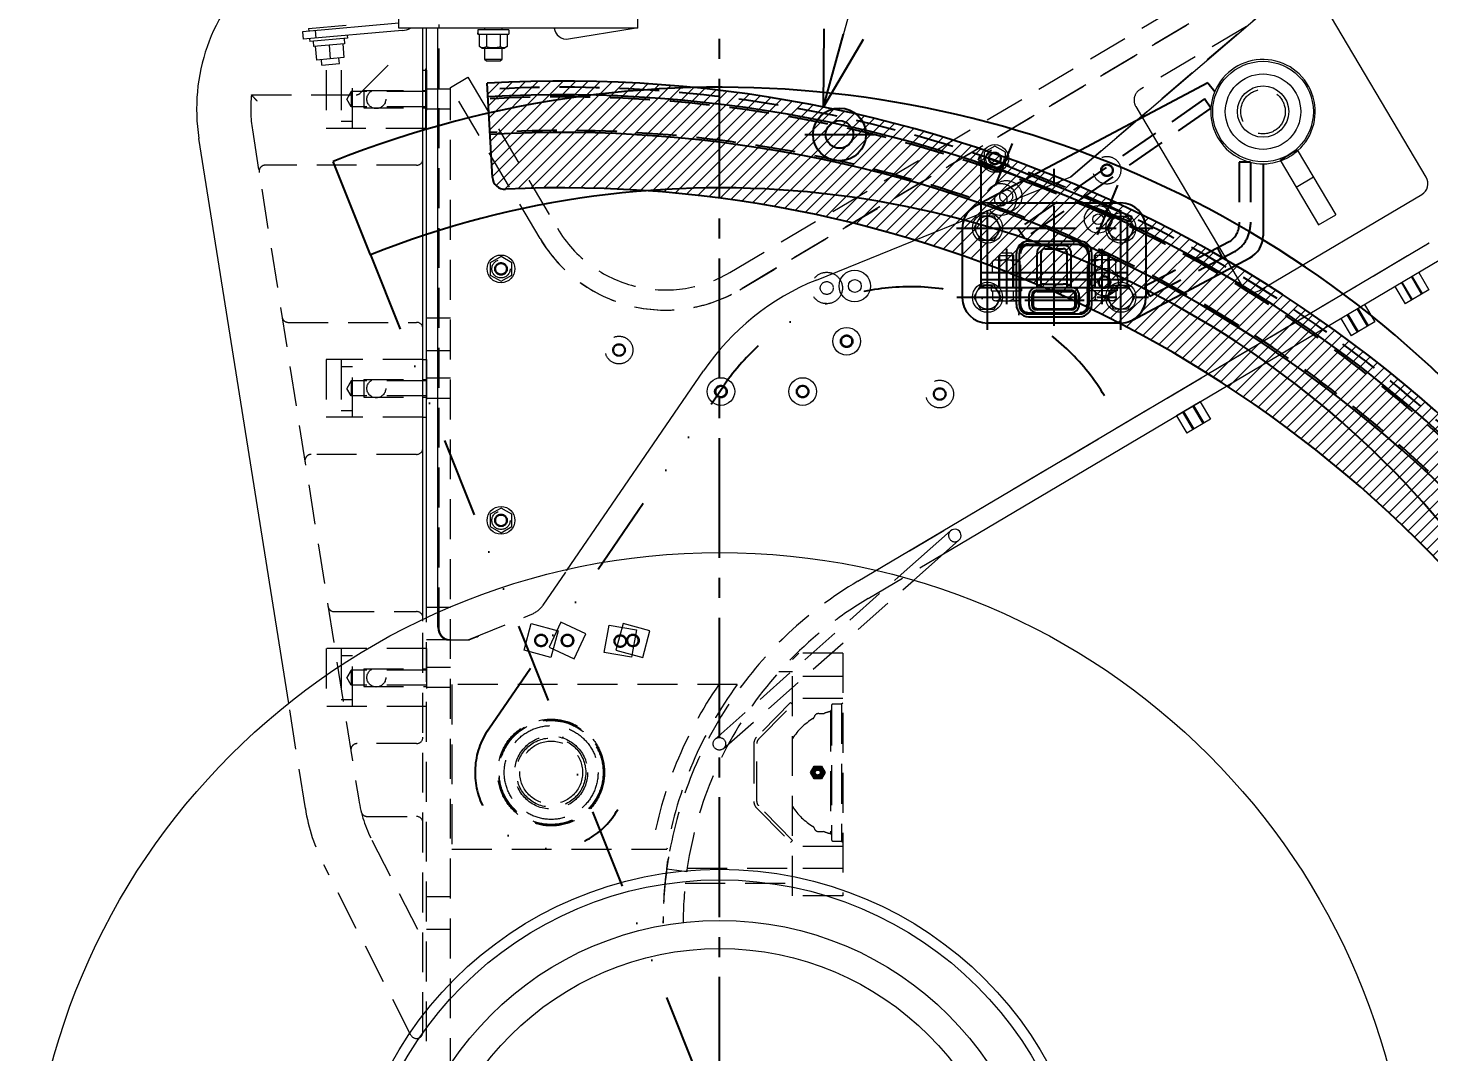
# Model space of a CAD drawing. Header units: millimetres. Extents: x -7970 to 6845, y -11075 to 1978.
# Drawn here: x -492 to 623, y -10200 to -9386 of the extents above; entities that cross this region are included whole.
import ezdxf
from ezdxf.enums import TextEntityAlignment as Align

# ---------------------------------------------------------------- set-up
doc = ezdxf.new("R2010")
doc.units = ezdxf.units.MM
doc.header["$LTSCALE"] = 5
for name, pattern in [('CENTER2', [28.575, 19.05, -3.175, 3.175, -3.175]), ('DASHED2', [9.525, 6.35, -3.175]), ('DIVIDE', [31.75, 12.7, -6.35, 0, -6.35, 0, -6.35])]:
    doc.linetypes.add(name, pattern=pattern)
doc.layers.add('Layer0016', color=7, linetype='Continuous')
doc.layers.add('Layer0022', color=7, linetype='Continuous')
doc.styles.add('dcStyle0', font='txt.shx', dxfattribs={"bigfont": 'bigfont'})

# ---------------------------------------------------------------- blocks, each defined once
blk = doc.blocks.new('DC_GROUP_ＤＸＦ２５_48')
at = {"layer": 'Layer0016', "color": 3, "linetype": 'Continuous', "lineweight": 13}
for p, q in [((275.5, -9580.3), (275.5, -9571.4)), ((275.5, -9580.3), (297.4, -9580.3)), ((278.2, -9570.3), (294.7, -9570.3)), ((281, -9571.4), (281, -9580.3)), ((291.9, -9580.3), (291.9, -9571.4)), ((297.4, -9580.3), (297.4, -9571.4))]:
    blk.add_line(p, q, dxfattribs=at)
for centre, radius, start, end in [((278.2, -9574.2), 3.88, 44.9559, 135.0441), ((286.5, -9584.1), 13.8, 66.5734, 113.4266), ((294.7, -9574.2), 3.88, 44.9559, 135.0441)]:
    blk.add_arc(centre, radius, start, end, dxfattribs=at)
blk = doc.blocks.new('DC_GROUP_ＤＸＦ２５_49')
at = {"layer": 'Layer0016', "color": 3, "linetype": 'Continuous', "lineweight": 13}
for p, q in [((280.5, -9566.8), (282.5, -9564.8)), ((280.5, -9592.3), (280.5, -9566.8)), ((280.5, -9566.8), (292.5, -9566.8)), ((281.4, -9592.3), (281.4, -9565.8)), ((282.5, -9564.8), (290.5, -9564.8)), ((292.5, -9566.8), (290.5, -9564.8)), ((291.5, -9592.3), (291.5, -9565.8)), ((292.5, -9592.3), (292.5, -9566.8)), ((274.5, -9592.3), (298.5, -9592.3)), ((274.5, -9592.3), (274.5, -9594.8)), ((274.5, -9594.8), (298.5, -9594.8)), ((275.5, -9594.8), (275.5, -9601.7)), ((278.2, -9602.8), (294.7, -9602.8)), ((281, -9594.8), (281, -9601.7)), ((291.9, -9594.8), (291.9, -9601.7)), ((297.4, -9594.8), (297.4, -9601.7)), ((298.5, -9592.3), (298.5, -9594.8))]:
    blk.add_line(p, q, dxfattribs=at)
for centre, radius, start, end in [((278.2, -9598.9), 3.88, 224.9559, 315.0441), ((286.5, -9589), 13.8, 246.5734, 293.4266), ((294.7, -9598.9), 3.88, 224.9559, 315.0441)]:
    blk.add_arc(centre, radius, start, end, dxfattribs=at)
blk = doc.blocks.new('DC_GROUP_ＤＸＦ２５_50')
at = {"layer": 'Layer0016', "color": 3, "linetype": 'Continuous', "lineweight": 13}
for p, q in [((266, -9590.5), (260.5, -9600)), ((276.9, -9590.5), (266, -9590.5)), ((282.4, -9600), (276.9, -9590.5)), ((260.5, -9600), (266, -9609.5)), ((276.9, -9609.5), (282.4, -9600)), ((266, -9609.5), (276.9, -9609.5))]:
    blk.add_line(p, q, dxfattribs=at)
for radius in [12, 9.5]:
    blk.add_circle((271.5, -9600), radius, dxfattribs=at)
blk = doc.blocks.new('DC_GROUP_ＤＸＦ２５_51')
at = {"layer": 'Layer0016', "color": 3, "linetype": 'Continuous', "lineweight": 13}
for p, q in [((266, -9535.5), (260.5, -9545)), ((276.9, -9535.5), (266, -9535.5)), ((282.4, -9545), (276.9, -9535.5)), ((260.5, -9545), (266, -9554.5)), ((276.9, -9554.5), (282.4, -9545)), ((266, -9554.5), (276.9, -9554.5))]:
    blk.add_line(p, q, dxfattribs=at)
for radius in [12, 9.5]:
    blk.add_circle((271.5, -9545), radius, dxfattribs=at)
blk = doc.blocks.new('DC_GROUP_ＤＸＦ２５_52')
at = {"layer": 'Layer0016', "color": 3, "linetype": 'Continuous', "lineweight": 13}
for p, q in [((366.5, -9600), (372, -9590.5)), ((372, -9590.5), (382.9, -9590.5)), ((382.9, -9590.5), (388.4, -9600)), ((372, -9609.5), (366.5, -9600)), ((388.4, -9600), (382.9, -9609.5)), ((382.9, -9609.5), (372, -9609.5))]:
    blk.add_line(p, q, dxfattribs=at)
for radius in [12, 9.5]:
    blk.add_circle((377.5, -9600), radius, dxfattribs=at)
blk = doc.blocks.new('DC_GROUP_ＤＸＦ２５_53')
at = {"layer": 'Layer0016', "color": 3, "linetype": 'Continuous', "lineweight": 13}
for p, q in [((356.5, -9566.8), (358.5, -9564.8)), ((368.5, -9566.8), (356.5, -9566.8)), ((356.5, -9592.3), (356.5, -9566.8)), ((357.4, -9592.3), (357.4, -9565.8)), ((366.5, -9564.8), (358.5, -9564.8)), ((368.5, -9566.8), (366.5, -9564.8)), ((367.5, -9592.3), (367.5, -9565.8)), ((368.5, -9592.3), (368.5, -9566.8)), ((350.5, -9592.3), (350.5, -9594.8)), ((374.5, -9592.3), (350.5, -9592.3)), ((374.5, -9594.8), (350.5, -9594.8)), ((351.5, -9594.8), (351.5, -9601.7)), ((370.7, -9602.8), (354.2, -9602.8)), ((357, -9594.8), (357, -9601.7)), ((367.9, -9594.8), (367.9, -9601.7)), ((373.4, -9594.8), (373.4, -9601.7)), ((374.5, -9592.3), (374.5, -9594.8))]:
    blk.add_line(p, q, dxfattribs=at)
for centre, radius, start, end in [((354.2, -9598.9), 3.88, 224.9559, 315.0441), ((362.5, -9589), 13.8, 246.5734, 293.4266), ((370.7, -9598.9), 3.88, 224.9559, 315.0441)]:
    blk.add_arc(centre, radius, start, end, dxfattribs=at)
blk = doc.blocks.new('DC_GROUP_ＤＸＦ２５_54')
at = {"layer": 'Layer0016', "color": 3, "linetype": 'Continuous', "lineweight": 13}
for p, q in [((366.5, -9545), (372, -9535.5)), ((372, -9535.5), (382.9, -9535.5)), ((382.9, -9535.5), (388.4, -9545)), ((372, -9554.5), (366.5, -9545)), ((388.4, -9545), (382.9, -9554.5)), ((382.9, -9554.5), (372, -9554.5))]:
    blk.add_line(p, q, dxfattribs=at)
for radius in [12, 9.5]:
    blk.add_circle((377.5, -9545), radius, dxfattribs=at)
blk = doc.blocks.new('DC_GROUP_ＤＸＦ２５_55')
at = {"layer": 'Layer0016', "color": 3, "linetype": 'Continuous', "lineweight": 13}
for p, q in [((351.5, -9580.3), (351.5, -9571.4)), ((373.4, -9580.3), (351.5, -9580.3)), ((370.7, -9570.3), (354.2, -9570.3)), ((357, -9580.3), (357, -9571.4)), ((367.9, -9571.4), (367.9, -9580.3)), ((373.4, -9580.3), (373.4, -9571.4))]:
    blk.add_line(p, q, dxfattribs=at)
for centre, radius, start, end in [((354.2, -9574.2), 3.88, 44.9559, 135.0441), ((362.5, -9584.1), 13.8, 66.5734, 113.4266), ((370.7, -9574.2), 3.88, 44.9559, 135.0441)]:
    blk.add_arc(centre, radius, start, end, dxfattribs=at)
blk = doc.blocks.new('DC_GROUP_ＤＸＦ２５_149')
at = {"layer": 'Layer0016', "color": 7, "linetype": 'Continuous', "lineweight": 13}
for p, q in [((-126, -9438.7), (-116.5, -9429.2)), ((-125.5, -9448), (-106.2, -9428.8)), ((-124.9, -9457.4), (-95.9, -9428.4)), ((-124.4, -9466.8), (-85.8, -9428.2)), ((-123.9, -9476.1), (-75.8, -9428.1)), ((-123.3, -9485.5), (-65.8, -9428)), ((-122.8, -9494.9), (-56, -9428.1)), ((-122.3, -9504.2), (-46.2, -9428.2)), ((-119.3, -9511.2), (-36.6, -9428.4)), ((-112.3, -9514.1), (-27, -9428.8)), ((-102, -9513.7), (-17.5, -9429.2)), ((-91.8, -9513.3), (-8.1, -9429.6)), ((-81.7, -9513.1), (1.3, -9430.2)), ((-71.7, -9513), (10.5, -9430.8)), ((-61.8, -9513), (19.7, -9431.6)), ((-52, -9513.1), (28.8, -9432.3)), ((-42.2, -9513.3), (37.9, -9433.2)), ((-32.6, -9513.6), (46.8, -9434.1)), ((-23.1, -9514), (55.7, -9435.1)), ((-13.7, -9514.5), (64.5, -9436.2)), ((-4.4, -9515), (73.3, -9437.4)), ((4.9, -9515.7), (82, -9438.6)), ((14.1, -9516.4), (90.6, -9439.8)), ((23.2, -9517.2), (99.2, -9441.2)), ((32.2, -9518.1), (107.7, -9442.6)), ((41.1, -9519), (116.1, -9444)), ((50, -9520.1), (124.5, -9445.5)), ((58.8, -9521.2), (132.8, -9447.1)), ((67.5, -9522.4), (141.1, -9448.7)), ((76.1, -9523.6), (149.3, -9450.4)), ((84.7, -9524.9), (157.5, -9452.2)), ((93.2, -9526.3), (165.6, -9454)), ((101.7, -9527.8), (173.6, -9455.8)), ((110.1, -9529.3), (181.6, -9457.7)), ((118.4, -9530.9), (189.5, -9459.7)), ((126.6, -9532.5), (197.4, -9461.7)), ((134.8, -9534.2), (205.3, -9463.8)), ((142.9, -9536), (213, -9465.9)), ((151, -9537.8), (220.8, -9468.1)), ((159, -9539.7), (228.5, -9470.3)), ((167, -9541.7), (236.1, -9472.6)), ((174.9, -9543.7), (243.7, -9474.9)), ((182.7, -9545.7), (251.2, -9477.2)), ((190.5, -9547.9), (258.7, -9479.6)), ((198.2, -9550), (266.1, -9482.1)), ((205.9, -9552.3), (273.5, -9484.6)), ((213.5, -9554.5), (280.9, -9487.2)), ((221.1, -9556.9), (288.2, -9489.7)), ((228.6, -9559.2), (295.5, -9492.4)), ((236.1, -9561.7), (302.7, -9495.1)), ((243.5, -9564.2), (309.9, -9497.8)), ((250.9, -9566.7), (317, -9500.6)), ((258.2, -9569.3), (324.1, -9503.4)), ((265.4, -9571.9), (331.1, -9506.2)), ((272.7, -9574.6), (338.1, -9509.1)), ((279.8, -9577.3), (345.1, -9512.1)), ((287, -9580.1), (352, -9515)), ((294, -9582.9), (358.9, -9518.1)), ((301.1, -9585.8), (365.7, -9521.1)), ((308.1, -9588.7), (372.5, -9524.2)), ((315, -9591.6), (379.3, -9527.4)), ((321.9, -9594.6), (386, -9530.5)), ((328.8, -9597.7), (392.7, -9533.8)), ((335.6, -9600.8), (399.3, -9537)), ((342.3, -9603.9), (405.9, -9540.3)), ((349.1, -9607.1), (412.5, -9543.6)), ((355.7, -9610.3), (419, -9547)), ((362.4, -9613.6), (425.5, -9550.4)), ((369, -9616.9), (432, -9553.9)), ((375.5, -9620.2), (438.4, -9557.4)), ((382, -9623.6), (444.7, -9560.9)), ((388.5, -9627), (451.1, -9564.5)), ((394.9, -9630.5), (457.4, -9568.1)), ((401.3, -9634), (463.7, -9571.7)), ((407.7, -9637.6), (469.9, -9575.4)), ((414, -9641.1), (476.1, -9579.1)), ((420.3, -9644.8), (482.2, -9582.8)), ((426.5, -9648.4), (488.3, -9586.6)), ((432.7, -9652.2), (494.4, -9590.4)), ((438.8, -9655.9), (500.5, -9594.3)), ((444.9, -9659.7), (506.5, -9598.1)), ((451, -9663.5), (512.5, -9602.1)), ((457, -9667.4), (518.4, -9606)), ((463, -9671.3), (524.3, -9610)), ((469, -9675.2), (530.2, -9614)), ((474.9, -9679.2), (536, -9618.1)), ((480.8, -9683.2), (541.8, -9622.2)), ((486.6, -9687.3), (547.6, -9626.3)), ((492.4, -9691.4), (553.3, -9630.5)), ((498.2, -9695.5), (559, -9634.7)), ((503.9, -9699.7), (564.7, -9638.9)), ((509.6, -9703.9), (570.3, -9643.2)), ((515.3, -9708.1), (575.9, -9647.5)), ((520.9, -9712.4), (581.5, -9651.8)), ((526.5, -9716.7), (587, -9656.2)), ((532, -9721.1), (592.5, -9660.6)), ((537.6, -9725.5), (598, -9665)), ((543, -9729.9), (603.4, -9669.5)), ((548.5, -9734.4), (608.8, -9674)), ((553.9, -9738.9), (614.2, -9678.5)), ((559.2, -9743.4), (619.5, -9683.1)), ((564.6, -9748), (624.8, -9687.7)), ((569.9, -9752.6), (630.1, -9692.4)), ((575.1, -9757.2), (635.3, -9697)), ((580.3, -9761.9), (640.5, -9701.7)), ((585.5, -9766.6), (645.7, -9706.5)), ((590.7, -9771.4), (650.8, -9711.2)), ((595.8, -9776.2), (655.9, -9716)), ((600.8, -9781), (661, -9720.9)), ((605.9, -9785.8), (666, -9725.7)), ((610.9, -9790.7), (671, -9730.6)), ((615.9, -9795.7), (676, -9735.6)), ((620.8, -9800.6), (680.9, -9740.5)), ((625.7, -9805.6), (685.8, -9745.5)), ((630.5, -9810.7), (690.7, -9750.6)), ((635.4, -9815.8), (695.5, -9755.6)), ((640.2, -9820.9), (700.3, -9760.7)), ((644.9, -9826), (705.1, -9765.9)), ((649.6, -9831.2), (709.8, -9771)), ((654.3, -9836.4), (714.5, -9776.2)), ((658.9, -9841.7), (719.2, -9781.4)), ((663.6, -9847), (723.8, -9786.7)), ((668.1, -9852.3), (728.4, -9792)), ((672.7, -9857.7), (733, -9797.3)), ((677.2, -9863.1), (737.5, -9802.7)), ((681.6, -9868.5), (742, -9808.1)), ((686, -9874), (746.5, -9813.5)), ((690.4, -9879.5), (750.9, -9819)), ((694.8, -9885), (755.3, -9824.5)), ((699.1, -9890.6), (759.7, -9830)), ((703.4, -9896.2), (764, -9835.6)), ((707.6, -9901.9), (768.3, -9841.2)), ((711.8, -9907.6), (772.6, -9846.8)), ((716, -9913.3), (776.8, -9852.5)), ((720.1, -9919.1), (781, -9858.2)), ((724.2, -9924.9), (785.2, -9863.9)), ((728.3, -9930.7), (789.3, -9869.7)), ((732.3, -9936.6), (793.4, -9875.5)), ((738.2, -9940.6), (797.5, -9881.3)), ((756.5, -9932.2), (801.5, -9887.2)), ((785.9, -9912.7), (805.5, -9893.1))]:
    blk.add_line(p, q, dxfattribs=at)
blk = doc.blocks.new('_Open30')
at = {"color": 0, "linetype": 'ByBlock', "lineweight": -2}
for p, q in [((-1, 0.267949), (0, 0)), ((0, 0), (-1, -0.267949)), ((0, 0), (-1, 0))]:
    blk.add_line(p, q, dxfattribs=at)
blk = doc.blocks.new('DC_GROUP_ＤＸＦ２５_208')
at = {"layer": 'Layer0016', "color": 7, "linetype": 'Continuous', "lineweight": 13}
for p, q in [((141.1, -9448.7), (257.2, -9028.5)), ((257.2, -9028.5), (540, -9028.5))]:
    blk.add_line(p, q, dxfattribs=at)
at = {"layer": 'Layer0016', "color": 7, "xscale": 60.00005615230571, "yscale": 59.99978736447287, "rotation": 254.5512230248306}
blk.add_blockref('_Open30', (141.1, -9448.7), dxfattribs=at)
at = {"layer": 'Layer0016', "color": 2, "style": 'dcStyle0', "width": 0.96}
blk.add_text('樹脂フエンダ', height=56, dxfattribs=at).set_placement((264.2, -9022.9), (533, -9022.9), align=Align.FIT)
blk = doc.blocks.new('DC_GROUP_ＤＸＦ２５_210')
at = {"layer": 'Layer0016', "color": 4, "linetype": 'Continuous', "lineweight": 25}
blk.add_line((-219.2, -9566.3), (-248.8, -9492), dxfattribs=at)
at = {"layer": 'Layer0016', "color": 7, "linetype": 'DIVIDE', "lineweight": 25}
blk.add_line((-219.2, -9566.3), (58.5, -10263), dxfattribs=at)
at = {"layer": 'Layer0016', "color": 4, "linetype": 'Continuous', "lineweight": 25}
for radius in [830, 750]:
    blk.add_arc((58.5, -10263), radius, 0.0003, 111.7328, dxfattribs=at)

msp = doc.modelspace()

# ---------------------------------------------------------------- linework, layer by layer
at = {"layer": 'Layer0016', "color": 7, "linetype": 'CENTER2', "lineweight": 25}
for p, q in [((58.485, -10950.205), (58.485, -8541.402)), ((126.157, -9470.538), (181.466, -9470.538)), ((287.418, -9585.579), (362.151, -9585.579)), ((301.26, -9602.288), (348.447, -9602.288))]:
    msp.add_line(p, q, dxfattribs=at)
at = {"layer": 'Layer0016', "color": 3, "linetype": 'Continuous', "lineweight": 25}
for p, q in [((-122.23, -9504.655), (-126.518, -9429.726)), ((446.767, -9429.355), (262.087, -9527.32)), ((446.767, -9429.355), (452.257, -9436.469)), ((291.154, -9477.797), (277.568, -9511.247)), ((264.237, -9490.92), (265.93, -9486.751)), ((264.237, -9490.92), (384.682, -9539.84)), ((265.93, -9486.751), (386.375, -9535.67)), ((266.459, -9592.288), (266.459, -9491.823)), ((490.584, -9493.883), (490.584, -9551.089)), ((374.831, -9510.944), (358.813, -9550.381)), ((271.459, -9524.988), (377.459, -9524.988)), ((386.375, -9535.67), (384.682, -9539.84)), ((251.459, -9544.988), (251.459, -9600.488)), ((382.459, -9538.937), (382.459, -9592.288)), ((397.459, -9544.988), (397.459, -9600.488)), ((304.059, -9555.488), (344.859, -9555.488)), ((304.059, -9557.688), (344.859, -9557.688)), ((317.259, -9558.611), (331.659, -9558.611)), ((294.459, -9605.888), (294.459, -9565.088)), ((296.659, -9565.088), (296.659, -9605.888)), ((310.859, -9592.288), (310.859, -9565.011)), ((338.059, -9592.288), (338.059, -9565.011)), ((352.259, -9605.888), (352.259, -9565.088)), ((354.459, -9605.888), (354.459, -9565.088)), ((386.831, -9618.156), (479.957, -9568.757)), ((454.248, -9560.887), (458.465, -9568.837)), ((266.459, -9580.288), (382.459, -9580.288)), ((382.459, -9586.288), (266.459, -9586.288)), ((317.259, -9589.516), (331.659, -9589.516)), ((266.459, -9592.288), (382.459, -9592.288)), ((304.459, -9598.688), (304.459, -9606.288)), ((304.459, -9598.688), (304.459, -9605.888)), ((306.659, -9598.688), (306.659, -9606.288)), ((310.859, -9592.288), (338.059, -9592.288)), ((310.859, -9592.288), (338.059, -9592.288)), ((310.859, -9594.488), (338.059, -9594.488)), ((342.259, -9598.688), (342.259, -9605.888)), ((344.459, -9605.888), (344.459, -9598.688)), ((344.459, -9605.888), (344.459, -9598.688)), ((344.459, -9599.188), (344.459, -9605.388)), ((304.059, -9613.288), (344.859, -9613.288)), ((338.059, -9610.088), (310.859, -9610.088)), ((310.859, -9612.288), (338.059, -9612.288)), ((377.459, -9620.488), (271.459, -9620.488)), ((304.059, -9615.488), (344.859, -9615.488))]:
    msp.add_line(p, q, dxfattribs=at)
at = {"layer": 'Layer0016', "color": 3, "linetype": 'DASHED2', "lineweight": 25}
for p, q in [((444.024, -9442.206), (295.843, -9545.747)), ((449.179, -9449.583), (444.024, -9442.206)), ((449.179, -9449.583), (300.998, -9553.125)), ((471.584, -9492.66), (471.584, -9542.066)), ((480.584, -9492.66), (471.584, -9492.66)), ((480.584, -9492.66), (480.584, -9542.066)), ((300.998, -9553.125), (295.843, -9545.747)), ((463.082, -9556.201), (396.421, -9591.561)), ((297.659, -9605.888), (297.659, -9565.088)), ((304.059, -9558.688), (344.859, -9558.688)), ((314.059, -9592.288), (314.059, -9564.583)), ((317.259, -9561.383), (331.659, -9561.383)), ((334.859, -9592.288), (334.859, -9564.583)), ((351.259, -9605.888), (351.259, -9565.088)), ((467.3, -9564.151), (400.639, -9599.512)), ((396.421, -9591.561), (400.639, -9599.512)), ((307.659, -9598.596), (307.659, -9605.796)), ((307.659, -9598.688), (307.659, -9605.888)), ((310.859, -9595.488), (338.059, -9595.488)), ((310.859, -9595.488), (338.059, -9595.488)), ((341.259, -9605.888), (341.259, -9598.688)), ((341.259, -9605.888), (341.259, -9598.688)), ((304.059, -9612.288), (344.859, -9612.288)), ((310.859, -9609.088), (338.059, -9609.088)), ((310.859, -9609.088), (338.059, -9609.088))]:
    msp.add_line(p, q, dxfattribs=at)
at = {"layer": 'Layer0016', "color": 3, "linetype": 'CENTER2', "lineweight": 25}
for p, q in [((324.459, -9622.675), (324.459, -9497.927)), ((271.459, -9625.984), (271.459, -9523.814)), ((377.459, -9625.984), (377.459, -9520.748)), ((246.828, -9544.988), (402.836, -9544.988)), ((286.459, -9561.383), (286.459, -9605.614)), ((362.459, -9561.383), (362.459, -9605.614)), ((247.202, -9599.988), (399.596, -9599.988))]:
    msp.add_line(p, q, dxfattribs=at)
at = {"layer": 'Layer0016', "color": 7, "linetype": 'DIVIDE', "lineweight": 25}
msp.add_line((-127.918, -9947.357), (62.073, -9669.937), dxfattribs=at)
at = {"layer": 'Layer0016', "color": 7, "linetype": 'Continuous', "lineweight": 25}
for radius in [21, 11]:
    msp.add_circle((153.774, -9470.538), radius, dxfattribs=at)
at = {"layer": 'Layer0016', "color": 3, "linetype": 'Continuous', "lineweight": 25}
for centre, radius, start, end in [((-66.518, -10478.01), 1050, 33.551115, 93.275829), ((-66.518, -10478.01), 1039, 33.551118, 93.275829), ((-66.518, -10478.01), 1009, 33.551118, 93.275829), ((-112.246, -9504.083), 10, 183.275829, 272.688166), ((-66.518, -10478.01), 965, 34.138826, 92.688166), ((271.459, -9544.988), 20, 90, 180), ((377.459, -9544.988), 20, 0, 90), ((304.059, -9565.088), 9.6, 90, 180), ((304.059, -9565.088), 7.4, 90, 180), ((317.259, -9565.011), 6.4, 90, 180), ((331.659, -9565.011), 6.4, 0, 90), ((344.859, -9565.088), 9.6, 0, 90), ((344.859, -9565.088), 7.4, 0, 90), ((470.584, -9551.089), 20, 297.943961, 0), ((271.459, -9600.488), 20, 180, 270), ((310.859, -9598.688), 6.4, 90, 180), ((310.859, -9598.688), 6.4, 90, 180), ((310.859, -9598.688), 4.2, 90, 180), ((338.059, -9598.688), 6.4, 0, 90), ((338.059, -9598.688), 6.4, 0, 90), ((338.059, -9598.688), 4.2, 0, 90), ((377.459, -9600.488), 20, 270, 0), ((377.459, -9600.488), 20, 289.749843, 0), ((304.059, -9605.888), 9.6, 180, 270), ((304.059, -9605.888), 7.4, 180, 270), ((310.859, -9605.888), 6.4, 180, 270), ((310.859, -9605.888), 6.4, 180, 270), ((310.859, -9605.888), 4.2, 180, 270), ((338.059, -9605.888), 6.4, 270, 0), ((338.059, -9605.888), 6.4, 270, 0), ((338.059, -9605.888), 4.2, 270, 0), ((344.859, -9605.888), 9.6, 270, 0), ((344.859, -9605.888), 7.4, 270, 0)]:
    msp.add_arc(centre, radius, start, end, dxfattribs=at)
at = {"layer": 'Layer0016', "color": 3, "linetype": 'DASHED2', "lineweight": 25}
for centre, radius, start, end in [((-66.518, -10478.01), 1045, 33.551118, 93.275829), ((-66.518, -10478.01), 1037.4, 33.551118, 93.275829), ((-66.518, -10478.01), 1010.6, 33.551118, 93.275829), ((455.584, -9542.066), 16, 297.943961, 0), ((455.584, -9542.066), 25, 297.943961, 0), ((304.059, -9565.088), 6.4, 90, 180), ((317.259, -9564.583), 3.2, 90, 180), ((331.659, -9564.583), 3.2, 0, 90), ((344.859, -9565.088), 6.4, 0, 90), ((310.859, -9598.688), 3.2, 90, 180), ((310.859, -9598.688), 3.2, 90, 180), ((338.059, -9598.688), 3.2, 0, 90), ((338.059, -9598.688), 3.2, 0, 90), ((304.059, -9605.888), 6.4, 180, 270), ((310.859, -9605.888), 3.2, 180, 270), ((310.859, -9605.888), 3.2, 180, 270), ((338.059, -9605.888), 3.2, 270, 0), ((338.059, -9605.888), 3.2, 270, 0), ((344.859, -9605.888), 6.4, 270, 0)]:
    msp.add_arc(centre, radius, start, end, dxfattribs=at)
at = {"layer": 'Layer0016', "color": 7, "linetype": 'DIVIDE', "lineweight": 25}
for centre, radius, start, end in [((210.584, -9771.644), 180, 31.206135, 145.594766), ((-75.516, -9977.983), 60.54, 145.594766, 331.047561)]:
    msp.add_arc(centre, radius, start, end, dxfattribs=at)
at = {"layer": 'Layer0016', "color": 3, "linetype": 'Continuous', "lineweight": 25}
for centre, start_param, end_param in [((317.259, -9592.288), 1.57079633, 3.14159265), ((331.659, -9592.288), 0, 1.57079633)]:
    msp.add_ellipse(centre, major_axis=(6.4, 0), ratio=0.4330127, start_param=start_param, end_param=end_param, dxfattribs=at)
at = {"layer": 'Layer0022', "color": 7, "linetype": 'Continuous', "lineweight": 18}
for p, q in [((-196.516, -9385.983), (-196.516, -9210.983)), ((-6.516, -9385.983), (-6.516, -9210.983)), ((337.809, -9504.236), (581.651, -9295.365)), ((620.289, -9504.561), (535.684, -9361.74)), ((-196.516, -9382.12), (-273.173, -9388.827)), ((-273.173, -9388.827), (-272.65, -9394.804)), ((-193.947, -9387.918), (-272.65, -9394.804)), ((-268.384, -9386.199), (-238.498, -9383.585)), ((-268.384, -9386.199), (-268.192, -9388.391)), ((-263.211, -9387.955), (-262.688, -9393.932)), ((-6.516, -9385.983), (-196.516, -9385.983)), ((-177.547, -9857.567), (-177.547, -9385.983)), ((-174.516, -9856.061), (-174.516, -9385.983)), ((-165.53, -9851.598), (-165.53, -9385.983)), ((-133.866, -9387.283), (-133.866, -9388.314)), ((-109.166, -9387.283), (-133.866, -9387.283)), ((-133.866, -9389.751), (-133.866, -9390.783)), ((-133.866, -9390.783), (-109.166, -9390.783)), ((-133.825, -9390.783), (-133.865, -9389.751)), ((-132.485, -9400.645), (-132.485, -9390.783)), ((-128.516, -9385.983), (-128.516, -9387.283)), ((-127, -9390.783), (-127, -9400.645)), ((-116.031, -9390.783), (-116.031, -9400.645)), ((-114.516, -9387.283), (-114.516, -9385.983)), ((-110.546, -9390.783), (-110.546, -9400.645)), ((-109.166, -9387.283), (-109.166, -9390.783)), ((-61.651, -9394.521), (-9.496, -9385.983)), ((-267.669, -9394.368), (-267.478, -9396.56)), ((-237.592, -9393.945), (-267.478, -9396.56)), ((-264.838, -9396.329), (-264.472, -9400.513)), ((-239.866, -9398.36), (-264.472, -9400.513)), ((-263.127, -9400.395), (-262.168, -9411.353)), ((-252.169, -9399.436), (-251.21, -9410.394)), ((-241.21, -9398.478), (-240.252, -9409.436)), ((-240.232, -9394.176), (-239.866, -9398.36)), ((-237.783, -9391.753), (-237.592, -9393.945)), ((-130.516, -9401.783), (-132.485, -9400.645)), ((-130.516, -9401.783), (-112.516, -9401.783)), ((-128.516, -9401.783), (-128.516, -9410.583)), ((-114.516, -9410.583), (-114.516, -9401.783)), ((-110.546, -9400.645), (-112.516, -9401.783)), ((-240.252, -9409.436), (-262.168, -9411.353)), ((-257.8, -9415.388), (-258.183, -9411.005)), ((-243.853, -9414.168), (-244.236, -9409.784)), ((-128.516, -9410.583), (-127.016, -9412.083)), ((-128.516, -9410.583), (-114.516, -9410.583)), ((-127.016, -9412.083), (-116.016, -9412.083)), ((-116.016, -9412.083), (-114.516, -9410.583)), ((-257.8, -9415.388), (-243.853, -9414.168)), ((-177.547, -9419.483), (-175.516, -9419.483)), ((-175.516, -9418.483), (-175.516, -9466.483)), ((-175.516, -9418.483), (-174.516, -9418.483)), ((393.996, -9456.107), (474.027, -9591.206)), ((-177.547, -9465.483), (-175.516, -9465.483)), ((-175.516, -9466.483), (-174.516, -9466.483)), ((-284.228, -9923.164), (-355.598, -9473.67)), ((277.307, -9479.823), (268.807, -9484.731)), ((285.807, -9484.731), (277.307, -9479.823)), ((268.807, -9484.731), (268.807, -9494.546)), ((285.807, -9494.546), (285.807, -9484.731)), ((504.088, -9490.875), (517.854, -9482.72)), ((504.088, -9490.875), (534.669, -9542.497)), ((517.854, -9482.72), (548.435, -9534.342)), ((268.807, -9494.546), (277.307, -9499.453)), ((277.307, -9499.453), (285.807, -9494.546)), ((135.427, -9586.303), (337.809, -9504.236)), ((516.83, -9512.384), (530.596, -9504.229)), ((487.727, -9594.713), (616.782, -9518.262)), ((534.669, -9542.497), (548.435, -9534.342)), ((181.295, -9818.205), (622.568, -9556.799)), ((-115.393, -9567.623), (-123.893, -9572.531)), ((-106.893, -9572.531), (-115.393, -9567.623)), ((-123.893, -9572.531), (-123.893, -9582.346)), ((-106.893, -9582.346), (-106.893, -9572.531)), ((236.529, -9804.081), (630.723, -9570.565)), ((614.376, -9580.249), (622.531, -9594.014)), ((-123.893, -9582.346), (-115.393, -9587.253)), ((-115.393, -9587.253), (-106.893, -9582.346)), ((595.448, -9591.461), (603.603, -9605.227)), ((622.531, -9594.014), (603.603, -9605.227)), ((571.358, -9605.732), (579.513, -9619.498)), ((552.43, -9616.945), (560.584, -9630.711)), ((579.513, -9619.498), (560.584, -9630.711)), ((-177.547, -9649.483), (-174.547, -9649.483)), ((-63.304, -9817.614), (45.571, -9658.636)), ((440.683, -9683.142), (448.838, -9696.908)), ((-177.547, -9695.483), (-174.547, -9695.483)), ((421.743, -9694.362), (429.898, -9708.128)), ((421.755, -9694.355), (429.91, -9708.121)), ((448.838, -9696.908), (429.91, -9708.121)), ((429.91, -9708.121), (429.898, -9708.128)), ((-115.393, -9767.623), (-123.893, -9772.531)), ((-106.893, -9772.531), (-115.393, -9767.623)), ((-123.893, -9772.531), (-123.893, -9782.346)), ((-106.893, -9782.346), (-106.893, -9772.531)), ((-123.893, -9782.346), (-115.393, -9787.253)), ((-115.393, -9787.253), (-106.893, -9782.346)), ((200.56, -9822.552), (242.171, -9785.738)), ((212.584, -9825.266), (248.797, -9793.227))]:
    msp.add_line(p, q, dxfattribs=at)
at = {"layer": 'Layer0022', "color": 7, "linetype": 'DASHED2', "lineweight": 18}
for p, q in [((66.459, -9580.259), (546.394, -9295.951)), ((337.765, -9504.005), (581.249, -9295.441)), ((74.614, -9594.025), (554.549, -9309.717)), ((554.515, -9309.736), (74.614, -9594.025)), ((554.474, -9309.768), (74.614, -9594.026)), ((-164.612, -9862.483), (-164.612, -9382.983)), ((477.478, -9384.598), (392.928, -9434.684)), ((-254.547, -9419.483), (-254.547, -9465.483)), ((-242.547, -9419.483), (-242.547, -9465.483)), ((-233.547, -9465.483), (-233.547, -9419.483)), ((-227.082, -9437.518), (-205.011, -9415.447)), ((-174.547, -9419.483), (-174.547, -9465.483)), ((-224.547, -9435.483), (-224.547, -9449.483)), ((-224.547, -9435.483), (-174.547, -9435.483)), ((-155.516, -9434.483), (-175.516, -9434.483)), ((-155.516, -9433.145), (-141.75, -9424.99)), ((-155.516, -10268.687), (-155.516, -9433.145)), ((-84.31, -9553.345), (-155.516, -9433.145)), ((-141.75, -9424.99), (-70.545, -9545.189)), ((-313.87, -9438.983), (-230.618, -9438.983)), ((-234.547, -9436.483), (-238.011, -9442.483)), ((-234.547, -9448.483), (-238.011, -9442.483)), ((-234.547, -9436.483), (-234.547, -9448.483)), ((-174.547, -9436.483), (-234.547, -9436.483)), ((-174.547, -9448.483), (-234.547, -9448.483)), ((-224.547, -9449.483), (-174.547, -9449.483)), ((-155.516, -9450.483), (-175.516, -9450.483)), ((389.421, -9448.384), (393.996, -9456.107)), ((-313.13, -9466.927), (-228.519, -9999.819)), ((-254.547, -9465.483), (-177.547, -9465.483)), ((-242.547, -9459.983), (-233.547, -9459.983)), ((-175.516, -9465.483), (-174.547, -9465.483)), ((-182.547, -9494.983), (-302.819, -9494.983)), ((337.608, -9504.274), (337.422, -9504.393)), ((337.608, -9504.274), (337.765, -9504.005)), ((337.809, -9504.236), (337.608, -9504.274)), ((338.167, -9503.929), (337.765, -9504.005)), ((168.43, -9825.843), (622.559, -9556.827)), ((608.765, -9602.169), (600.61, -9588.403)), ((609.41, -9601.787), (601.256, -9588.021)), ((616.724, -9597.455), (608.569, -9583.689)), ((617.369, -9597.073), (609.214, -9583.307)), ((565.747, -9627.653), (557.592, -9613.887)), ((566.392, -9627.271), (558.237, -9613.505)), ((573.705, -9622.938), (565.55, -9609.173)), ((574.35, -9622.556), (566.196, -9608.79)), ((-284.56, -9619.983), (-182.547, -9619.983)), ((-174.516, -9616.483), (-155.516, -9616.483)), ((-174.516, -9642.483), (-155.516, -9642.483)), ((-254.547, -9649.483), (-254.547, -9695.483)), ((-177.547, -9649.483), (-254.547, -9649.483)), ((-242.547, -9649.483), (-242.547, -9695.483)), ((-242.547, -9654.983), (-233.547, -9654.983)), ((-233.547, -9695.483), (-233.547, -9649.483)), ((-174.547, -9649.483), (-174.547, -9695.483)), ((-234.547, -9666.483), (-238.011, -9672.483)), ((-234.547, -9666.483), (-234.547, -9678.483)), ((-174.547, -9666.483), (-234.547, -9666.483)), ((-224.547, -9665.483), (-224.547, -9679.483)), ((-224.547, -9665.483), (-174.547, -9665.483)), ((-155.516, -9664.483), (-174.516, -9664.483)), ((-234.547, -9678.483), (-238.011, -9672.483)), ((-174.547, -9678.483), (-234.547, -9678.483)), ((-224.547, -9679.483), (-174.547, -9679.483)), ((-155.516, -9680.483), (-174.516, -9680.483)), ((-242.547, -9689.983), (-233.547, -9689.983)), ((440.683, -9683.142), (421.755, -9694.355)), ((435.06, -9705.07), (426.905, -9691.304)), ((435.072, -9705.063), (426.918, -9691.297)), ((435.705, -9704.688), (427.551, -9690.922)), ((435.718, -9704.681), (427.563, -9690.915)), ((443.019, -9700.356), (434.864, -9686.59)), ((443.031, -9700.349), (434.876, -9686.583)), ((443.664, -9699.974), (435.509, -9686.208)), ((443.676, -9699.966), (435.521, -9686.2)), ((440.671, -9683.15), (448.826, -9696.916)), ((-177.547, -9695.483), (-254.547, -9695.483)), ((448.826, -9696.916), (429.91, -9708.121)), ((-182.547, -9724.983), (-266.3, -9724.983)), ((176.582, -9839.593), (236.529, -9804.081)), ((-81.901, -9844.769), (-63.304, -9817.614)), ((54.932, -9951.393), (200.56, -9822.552)), ((61.559, -9958.882), (212.584, -9825.266)), ((168.428, -9825.827), (181.295, -9818.205)), ((-174.516, -9846.483), (-155.516, -9846.483)), ((-248.041, -9849.983), (-182.547, -9849.983)), ((-177.547, -10184.465), (-177.547, -9857.567)), ((-174.516, -10286.983), (-174.516, -9856.061)), ((-165.53, -9862.483), (-165.53, -9851.598)), ((-141.393, -9872.483), (-90.887, -9852.002)), ((-67.836, -9858.364), (-77.134, -9878.303)), ((-47.897, -9867.662), (-67.836, -9858.364)), ((-134.311, -9869.983), (-140.476, -9872.483)), ((-135.229, -9869.983), (-134.311, -9869.983)), ((-134.311, -9869.983), (-133.393, -9869.239)), ((-96.988, -9880.761), (-91.294, -9859.51)), ((-91.294, -9859.51), (-70.043, -9865.204)), ((-70.043, -9865.204), (-75.737, -9886.455)), ((-57.195, -9887.601), (-47.897, -9867.662)), ((-33.259, -9882.405), (-29.438, -9860.74)), ((-29.438, -9860.74), (-7.773, -9864.56)), ((-18.294, -9859.51), (-23.988, -9880.761)), ((2.957, -9865.204), (-18.294, -9859.51)), ((-7.773, -9864.56), (-11.593, -9886.226)), ((-2.737, -9886.455), (2.957, -9865.204)), ((-254.547, -9879.483), (-254.547, -9925.483)), ((-174.547, -9879.483), (-254.547, -9879.483)), ((-242.547, -9879.483), (-242.547, -9925.483)), ((-233.547, -9925.483), (-233.547, -9879.483)), ((-174.547, -9879.483), (-174.547, -9925.483)), ((-157.339, -9872.483), (-174.516, -9872.483)), ((-157.339, -9872.483), (-141.393, -9872.483)), ((-141.393, -9872.483), (-140.476, -9872.483)), ((-75.737, -9886.455), (-96.988, -9880.761)), ((-77.134, -9878.303), (-57.195, -9887.601)), ((-23.988, -9880.761), (-2.737, -9886.455)), ((-242.547, -9884.983), (-233.547, -9884.983)), ((-11.593, -9886.226), (-33.259, -9882.405)), ((121.484, -9882.983), (116.484, -9887.983)), ((116.484, -10075.983), (116.484, -9887.983)), ((156.484, -9882.983), (121.484, -9882.983)), ((156.484, -9882.983), (156.484, -10075.983)), ((-234.547, -9896.483), (-238.011, -9902.483)), ((-234.547, -9908.483), (-238.011, -9902.483)), ((-234.547, -9896.483), (-234.547, -9908.483)), ((-174.547, -9896.483), (-234.547, -9896.483)), ((-224.547, -9895.483), (-224.547, -9909.483)), ((-224.547, -9895.483), (-174.547, -9895.483)), ((-155.516, -9894.483), (-174.516, -9894.483)), ((116.484, -9897.983), (105.628, -9897.983)), ((156.484, -9901.733), (116.484, -9901.733)), ((-174.547, -9908.483), (-234.547, -9908.483)), ((-224.547, -9909.483), (-174.547, -9909.483)), ((-155.516, -9910.483), (-174.516, -9910.483)), ((-154.516, -9907.983), (-154.516, -10038.983)), ((72.484, -9907.983), (-154.516, -9907.983)), ((-270.987, -10006.562), (-284.228, -9923.164)), ((-174.547, -9925.483), (-254.547, -9925.483)), ((-242.547, -9919.983), (-233.547, -9919.983)), ((114.844, -9922.37), (87.778, -9949.911)), ((89.418, -9951.524), (116.484, -9923.983)), ((116.484, -9923.983), (114.844, -9922.37)), ((156.484, -9919.233), (116.484, -9919.233)), ((147.484, -9924.632), (147.484, -10031.333)), ((148.484, -9923.483), (155.484, -9923.483)), ((155.484, -9923.483), (156.484, -9922.483)), ((155.484, -9923.483), (155.484, -10032.483)), ((137.475, -9930.961), (141.137, -9930.961)), ((146.72, -9929.386), (147.484, -9928.414)), ((146.72, -9929.386), (146.72, -10026.579)), ((-182.547, -9954.983), (-229.781, -9954.983)), ((85.684, -9955.028), (85.684, -10000.937)), ((87.984, -10000.937), (87.984, -9955.028)), ((130.711, -9977.983), (133.598, -9972.983)), ((133.598, -9982.983), (130.711, -9977.983)), ((133.598, -9972.983), (139.371, -9972.983)), ((139.371, -9972.983), (142.258, -9977.983)), ((142.258, -9977.983), (139.371, -9982.983)), ((139.371, -9982.983), (133.598, -9982.983)), ((-221.746, -10012.983), (-182.547, -10012.983)), ((87.778, -10006.054), (114.844, -10033.595)), ((116.484, -10031.983), (89.418, -10004.442)), ((137.475, -10025.004), (141.137, -10025.004)), ((141.805, -10025.118), (141.137, -10025.004)), ((-218.065, -10031.841), (-177.547, -10110.903)), ((114.844, -10033.595), (116.484, -10031.983)), ((156.484, -10036.733), (116.484, -10036.733)), ((146.72, -10026.579), (147.484, -10027.551)), ((148.484, -10032.483), (155.484, -10032.483)), ((155.484, -10032.483), (156.484, -10033.483)), ((-154.516, -10038.983), (16.484, -10038.983)), ((-186.996, -10186.745), (-256.333, -10051.453)), ((32.261, -10056.983), (16.409, -10054.811)), ((17.02, -10050.564), (17.02, -10048.859)), ((17.023, -10050.564), (17.023, -10048.859)), ((32.687, -10053.983), (116.484, -10053.983)), ((156.484, -10054.233), (116.484, -10054.233)), ((31.166, -10065.983), (116.484, -10065.983)), ((-174.516, -10076.483), (-155.516, -10076.483)), ((156.484, -10075.983), (116.484, -10075.983)), ((-174.516, -10102.483), (-155.516, -10102.483)), ((13.484, -10097.704), (13.484, -10095.999))]:
    msp.add_line(p, q, dxfattribs=at)
at = {"layer": 'Layer0022', "color": 7, "linetype": 'Continuous', "lineweight": 18}
for centre, radius in [((490.584, -9452.383), 40), ((490.584, -9452.383), 30), ((490.584, -9452.383), 20.396), ((277.307, -9489.638), 11), ((359.484, -9537.983), 11), ((359.484, -9537.983), 4.25), ((-115.393, -9577.438), 11), ((165.937, -9591.067), 12.5), ((364.484, -9587.983), 11), ((165.937, -9591.067), 5.125), ((364.484, -9587.983), 4.188), ((159.484, -9634.983), 11), ((159.484, -9634.983), 4.188), ((59.484, -9674.983), 11), ((124.484, -9674.983), 11), ((59.484, -9674.983), 4.188), ((124.484, -9674.983), 4.25), ((-115.393, -9777.438), 11), ((58.485, -10353.007), 550), ((58.485, -10353.007), 298.084), ((58.485, -10353.007), 289.7), ((58.485, -10353.007), 257.44), ((58.485, -10353.007), 235)]:
    msp.add_circle(centre, radius, dxfattribs=at)
at = {"layer": 'Layer0022', "color": 7, "linetype": 'DASHED2', "lineweight": 18}
for centre, radius in [((-214.547, -9442.483), 7.5), ((490.584, -9452.383), 17.704), ((277.307, -9489.638), 7.25), ((277.307, -9489.638), 5), ((277.307, -9489.638), 4.25), ((366.484, -9498.983), 11), ((366.484, -9498.983), 5), ((366.484, -9498.983), 4.188), ((286.389, -9519.713), 12.5), ((286.389, -9519.713), 5.125), ((-115.393, -9577.438), 7.25), ((-115.393, -9577.438), 5), ((-115.393, -9577.438), 4.25), ((143.633, -9592.657), 12.5), ((143.633, -9592.657), 5.125), ((364.484, -9587.983), 5), ((-21.516, -9641.983), 11), ((159.484, -9634.983), 5), ((-21.516, -9641.983), 5), ((-21.516, -9641.983), 4.25), ((-214.547, -9672.483), 7.5), ((59.484, -9674.983), 5), ((124.484, -9674.983), 5), ((233.484, -9676.983), 11), ((233.484, -9676.983), 5), ((233.484, -9676.983), 4.25), ((-115.393, -9777.438), 7.25), ((-115.393, -9777.438), 5), ((-115.393, -9777.438), 4.25), ((-83.516, -9872.983), 5), ((-83.516, -9872.983), 4.25), ((-62.516, -9872.983), 5), ((-62.516, -9872.983), 4.25), ((-20.516, -9873.483), 5), ((-20.516, -9873.483), 4.25), ((-10.516, -9872.983), 5), ((-10.516, -9872.983), 4.25), ((-214.547, -9902.483), 7.5), ((-75.516, -9977.983), 42.5), ((-75.516, -9977.983), 41.75), ((-75.516, -9977.983), 41.3), ((-75.516, -9977.983), 37.3), ((-75.516, -9977.983), 29), ((-75.516, -9977.983), 27.5), ((-75.516, -9977.983), 25), ((58.245, -9955.138), 5), ((136.484, -9977.983), 5), ((136.484, -9977.983), 4.99), ((136.484, -9977.983), 4.864), ((136.484, -9977.983), 4.74), ((136.484, -9977.983), 4.4), ((136.484, -9977.983), 4.159), ((136.484, -9977.983), 3.3), ((136.484, -9977.983), 2.848), ((136.484, -9977.983), 2.4), ((136.484, -9977.983), 2)]:
    msp.add_circle(centre, radius, dxfattribs=at)
at = {"layer": 'Layer0022', "color": 7, "linetype": 'Continuous', "lineweight": 18}
for centre, radius, start, end in [((-207.454, -9450.147), 150, 132.503808, 189.02201), ((-195.516, -9369.987), 18, 275, 297.145784), ((-63.267, -9384.652), 10, 187.818249, 279.297), ((490.584, -9452.383), 41.5, 311.790301, 157.452462), ((490.584, -9452.383), 41.5, 277.861463, 289.493699), ((611.686, -9509.658), 10, 300.642, 30.642), ((282.087, -9522.261), 12.5, 221.900894, 2.237432), ((282.087, -9522.261), 5.125, 258.146221, 326.10863), ((210.584, -9771.644), 200, 112.072814, 145.594766), ((482.63, -9586.109), 10, 210.642, 300.642), ((245.484, -9789.483), 5, 311.5, 131.5)]:
    msp.add_arc(centre, radius, start, end, dxfattribs=at)
at = {"layer": 'Layer0022', "color": 7, "linetype": 'DASHED2', "lineweight": 18}
for centre, radius, start, end in [((398.025, -9443.288), 10, 120.642, 210.642), ((-207.454, -9450.147), 107, 174.0106, 189.02201), ((-230.618, -9433.983), 5, 270, 315), ((-182.547, -9489.983), 5, 270, 0), ((490.584, -9452.383), 41.5, 289.493699, 311.790301), ((-302.819, -9499.983), 5, 90, 189.02201), ((282.087, -9522.261), 12.5, 2.237432, 221.900894), ((282.087, -9522.261), 5.125, 326.10863, 258.146221), ((15.492, -9494.222), 100, 210.642, 300.642), ((15.492, -9494.222), 116, 210.642, 300.642074), ((15.493, -9494.223), 116, 210.642074, 300.641532), ((-284.56, -9614.983), 5, 189.02201, 270), ((-182.547, -9624.983), 5, 0, 90), ((-266.3, -9729.983), 5, 90, 189.02201), ((-182.547, -9719.983), 5, 270, 0), ((245.484, -9789.483), 5, 131.5, 311.5), ((329.484, -10097.704), 316, 120.642074, 170.412271), ((329.484, -10097.721), 316, 120.641532, 170.409145), ((-248.041, -9844.983), 5, 189.02201, 270), ((-98.403, -9833.468), 20, 292.072814, 325.594766), ((329.484, -10097.704), 300, 120.642074, 180), ((-182.547, -9854.983), 5, 0, 90), ((328.514, -10094.9), 328.904, 145.367976, 170.211562), ((328.514, -10094.9), 317, 143.868261, 169.840172), ((148.484, -9924.483), 1, 90, 180), ((158.484, -9977.983), 50, 121.036405, 147.14012), ((131.674, -9933.427), 2, 301.036405, 345.182939), ((137.475, -9934.961), 4, 90, 165.182939), ((141.137, -9928.961), 2, 270, 289.487076), ((158.484, -9977.983), 50, 103.608961, 109.487076), ((-229.781, -9959.983), 5, 90, 189.02201), ((-182.547, -9949.983), 5, 270, 0), ((92.984, -9955.028), 7.3, 135.498212, 180), ((92.984, -9955.028), 5, 135.498212, 180), ((-122.842, -9983.04), 107, 189.02201, 207.134805), ((92.984, -10000.937), 7.3, 180, 224.501788), ((92.984, -10000.937), 5, 180, 224.501788), ((-122.842, -9983.04), 150, 189.02201, 207.134805), ((-221.746, -10007.983), 5, 194.154315, 270), ((-182.547, -10017.983), 5, 0, 90), ((158.484, -9977.983), 50, 212.85988, 238.963595), ((131.674, -10022.538), 2, 14.817061, 58.963595), ((137.475, -10021.004), 4, 194.817061, 270), ((158.484, -9977.983), 50, 250.512924, 256.391039), ((148.484, -10031.483), 1, 180, 270), ((329.484, -10097.704), 316, 170.412271, 180), ((170.358, -10082.411), 156.965, 166.238376, 167.657636), ((330.559, -10097.876), 317.088, 170.414001, 171.41899), ((170.568, -10082.471), 157.181, 166.234933, 167.652271), ((330.536, -10097.889), 317.065, 170.410839, 171.41591), ((-182.547, -10184.465), 5, 207.134805, 0)]:
    msp.add_arc(centre, radius, start, end, dxfattribs=at)
at = {"layer": 'Layer0022', "color": 3, "linetype": 'Continuous', "lineweight": 18}
msp.add_arc((490.584, -9452.383), 41.5, 157.452462, 277.861463, dxfattribs=at)
at = {"layer": 'Layer0022', "color": 7, "linetype": 'Continuous', "lineweight": 18}
for centre, start_param, end_param in [((-121.516, -9388.314), 1.57079633, 1.76577064), ((-121.516, -9389.751), 1.51449695, 1.57079633)]:
    msp.add_ellipse(centre, major_axis=(0, 12.741), ratio=0.96934443, start_param=start_param, end_param=end_param, dxfattribs=at)
at = {"layer": 'Layer0022', "color": 7, "linetype": 'DASHED2', "lineweight": 18}
for centre, major_axis, start_param, end_param in [((329.484, -10095.999), (162.752, 270.865), 1.96211172, 2.11184839), ((329.484, -10096.016), (123.471, 290.88), 1.82243098, 1.97222205), ((329.484, -10097.721), (123.471, 290.88), 1.82243098, 1.97222205), ((329.484, -10097.704), (162.752, 270.865), 1.96211172, 2.11184839)]:
    msp.add_ellipse(centre, major_axis=major_axis, ratio=1, start_param=start_param, end_param=end_param, dxfattribs=at)
at = {"layer": 'Layer0022', "color": 7, "linetype": 'Continuous', "lineweight": 18}
for points, knots in [([(-132.485, -9400.645), (-132.172, -9400.827), (-131.539, -9401.148), (-130.695, -9401.408), (-130.019, -9401.495), (-129.513, -9401.498), (-129.01, -9401.439), (-128.679, -9401.361), (-128.515, -9401.314)], [0, 0, 0, 0, 0.26213466, 0.51193375, 0.63374154, 0.75482882, 0.87651688, 1, 1, 1, 1]), ([(-128.515, -9401.314), (-128.386, -9401.276), (-127.861, -9401.102), (-127.363, -9400.855), (-127, -9400.645)], [0, 0, 0, 0, 0.24319678, 1, 1, 1, 1]), ([(-127, -9400.645), (-126.555, -9400.774), (-125.657, -9401.01), (-124.29, -9401.282), (-122.908, -9401.454), (-121.516, -9401.513), (-120.123, -9401.454), (-118.741, -9401.282), (-117.375, -9401.01), (-116.477, -9400.774), (-116.031, -9400.645)], [0, 0, 0, 0, 0.12500483, 0.2500061, 0.37500427, 0.50000147, 0.62499869, 0.74999586, 0.87499612, 1, 1, 1, 1]), ([(-116.031, -9400.645), (-115.908, -9400.716), (-115.423, -9400.982), (-114.91, -9401.2), (-114.516, -9401.314)], [0, 0, 0, 0, 0.25736417, 1, 1, 1, 1]), ([(-114.516, -9401.314), (-114.352, -9401.361), (-114.022, -9401.439), (-113.518, -9401.498), (-113.013, -9401.495), (-112.336, -9401.408), (-111.493, -9401.148), (-110.86, -9400.827), (-110.546, -9400.645)], [0, 0, 0, 0, 0.12348516, 0.24517509, 0.36626296, 0.48807039, 0.73787056, 1, 1, 1, 1])]:
    msp.add_open_spline(points, degree=3, knots=knots, dxfattribs=at)
at = {"layer": 'Layer0022', "color": 7, "linetype": 'DASHED2', "lineweight": 18}
for points, knots in [([(-309.268, -9443.983), (-309.794, -9443.424), (-311.34, -9441.768), (-312.868, -9440.095), (-313.87, -9438.983)], [0, 0, 0, 0, 0.33891398, 1, 1, 1, 1]), ([(-165.53, -9862.483), (-165.53, -9863.775), (-165.13, -9866.319), (-163.632, -9869.126), (-161.945, -9870.829), (-160.517, -9871.769), (-158.962, -9872.351), (-157.875, -9872.483), (-157.339, -9872.483)], [0, 0, 0, 0, 0.27166993, 0.53080459, 0.6539203, 0.77240554, 0.88722053, 1, 1, 1, 1]), ([(-156.421, -9872.483), (-156.957, -9872.483), (-158.045, -9872.351), (-159.6, -9871.769), (-161.027, -9870.829), (-162.714, -9869.126), (-164.212, -9866.319), (-164.612, -9863.775), (-164.612, -9862.483)], [0, 0, 0, 0, 0.11277947, 0.22759446, 0.3460797, 0.46919541, 0.72833007, 1, 1, 1, 1])]:
    msp.add_open_spline(points, degree=3, knots=knots, dxfattribs=at)
for points in [[(362.296, -9498.983), (362.298, -9498.639), (362.378, -9497.974), (362.74, -9497.016), (363.319, -9496.178), (364.082, -9495.502), (364.985, -9495.028), (365.975, -9494.784), (366.994, -9494.784), (367.984, -9495.028), (368.887, -9495.502), (369.65, -9496.178), (370.229, -9497.016), (370.591, -9497.974), (370.671, -9498.639), (370.672, -9498.983)], [(370.672, -9498.983), (370.671, -9499.326), (370.591, -9499.992), (370.229, -9500.949), (369.65, -9501.787), (368.887, -9502.463), (367.984, -9502.937), (366.994, -9503.181), (365.975, -9503.181), (364.985, -9502.937), (364.082, -9502.463), (363.319, -9501.787), (362.74, -9500.949), (362.378, -9499.992), (362.298, -9499.326), (362.296, -9498.983)], [(360.4, -9587.058), (360.332, -9587.359), (360.297, -9587.666), (360.296, -9587.983)], [(360.296, -9587.983), (360.297, -9588.299), (360.332, -9588.606), (360.4, -9588.907)], [(368.672, -9587.983), (368.671, -9587.666), (368.637, -9587.359), (368.569, -9587.058)], [(368.569, -9588.907), (368.637, -9588.606), (368.671, -9588.299), (368.672, -9587.983)], [(155.296, -9634.983), (155.297, -9634.664), (155.367, -9634.045), (155.679, -9633.15), (156.182, -9632.35), (156.851, -9631.681), (157.652, -9631.178), (158.545, -9630.865), (159.484, -9630.759), (160.424, -9630.865), (161.317, -9631.178), (162.118, -9631.681), (162.786, -9632.35), (163.289, -9633.15), (163.602, -9634.045), (163.671, -9634.664), (163.672, -9634.983)], [(155.386, -9634.119), (155.327, -9634.401), (155.297, -9634.688), (155.296, -9634.983)], [(163.672, -9634.983), (163.671, -9635.301), (163.602, -9635.92), (163.289, -9636.816), (162.786, -9637.616), (162.118, -9638.285), (161.317, -9638.788), (160.424, -9639.1), (159.484, -9639.206), (158.545, -9639.1), (157.652, -9638.788), (156.851, -9638.285), (156.182, -9637.616), (155.679, -9636.816), (155.367, -9635.92), (155.297, -9635.301), (155.296, -9634.983)], [(155.296, -9634.983), (155.297, -9635.277), (155.327, -9635.564), (155.386, -9635.847)], [(163.672, -9634.983), (163.672, -9634.688), (163.642, -9634.401), (163.582, -9634.119)], [(163.582, -9635.847), (163.642, -9635.564), (163.672, -9635.277), (163.672, -9634.983)], [(55.296, -9674.983), (55.298, -9674.639), (55.378, -9673.974), (55.74, -9673.016), (56.319, -9672.178), (57.082, -9671.502), (57.985, -9671.028), (58.975, -9670.784), (59.994, -9670.784), (60.984, -9671.028), (61.887, -9671.502), (62.65, -9672.178), (63.229, -9673.016), (63.591, -9673.974), (63.671, -9674.639), (63.672, -9674.983)], [(55.4, -9674.058), (55.332, -9674.359), (55.297, -9674.666), (55.296, -9674.983)], [(63.672, -9674.983), (63.671, -9675.326), (63.591, -9675.992), (63.229, -9676.949), (62.65, -9677.787), (61.887, -9678.463), (60.984, -9678.937), (59.994, -9679.181), (58.975, -9679.181), (57.985, -9678.937), (57.082, -9678.463), (56.319, -9677.787), (55.74, -9676.949), (55.378, -9675.992), (55.298, -9675.326), (55.296, -9674.983)], [(55.296, -9674.983), (55.297, -9675.299), (55.332, -9675.606), (55.4, -9675.907)], [(63.672, -9674.983), (63.671, -9674.666), (63.637, -9674.359), (63.569, -9674.058)], [(63.569, -9675.907), (63.637, -9675.606), (63.671, -9675.299), (63.672, -9674.983)], [(-87.621, -9871.883), (-87.547, -9871.611), (-87.353, -9871.092), (-86.909, -9870.378), (-86.336, -9869.767), (-85.654, -9869.278), (-84.891, -9868.932), (-84.074, -9868.742), (-83.236, -9868.714), (-82.409, -9868.851), (-81.624, -9869.146), (-80.912, -9869.589), (-80.3, -9870.162), (-79.811, -9870.844), (-79.465, -9871.608), (-79.275, -9872.424), (-79.248, -9873.264), (-79.338, -9873.81), (-79.41, -9874.083)], [(-60.72, -9869.131), (-60.975, -9869.012), (-61.497, -9868.828), (-62.329, -9868.709), (-63.166, -9868.755), (-63.979, -9868.963), (-64.735, -9869.326), (-65.405, -9869.829), (-65.965, -9870.453), (-66.392, -9871.175), (-66.67, -9871.966), (-66.789, -9872.796), (-66.743, -9873.633), (-66.535, -9874.446), (-66.172, -9875.202), (-65.67, -9875.872), (-65.044, -9876.433), (-64.567, -9876.715), (-64.312, -9876.834)], [(-64.312, -9876.834), (-64.056, -9876.953), (-63.534, -9877.137), (-62.702, -9877.256), (-61.865, -9877.21), (-61.053, -9877.002), (-60.297, -9876.639), (-59.626, -9876.136), (-59.066, -9875.512), (-58.639, -9874.79), (-58.361, -9873.999), (-58.242, -9873.169), (-58.288, -9872.332), (-58.496, -9871.52), (-58.859, -9870.764), (-59.362, -9870.093), (-59.988, -9869.532), (-60.464, -9869.25), (-60.72, -9869.131)], [(-24.701, -9872.745), (-24.652, -9872.467), (-24.503, -9871.934), (-24.123, -9871.184), (-23.606, -9870.525), (-22.969, -9869.979), (-22.238, -9869.567), (-21.441, -9869.307), (-20.609, -9869.206), (-19.773, -9869.27), (-18.965, -9869.496), (-18.217, -9869.875), (-17.558, -9870.393), (-17.012, -9871.029), (-16.6, -9871.76), (-16.34, -9872.556), (-16.239, -9873.391), (-16.282, -9873.943), (-16.33, -9874.221)], [(-9.416, -9868.877), (-9.688, -9868.805), (-10.234, -9868.715), (-11.074, -9868.742), (-11.89, -9868.932), (-12.654, -9869.278), (-13.336, -9869.767), (-13.909, -9870.379), (-14.352, -9871.091), (-14.647, -9871.876), (-14.784, -9872.703), (-14.756, -9873.541), (-14.566, -9874.358), (-14.22, -9875.121), (-13.731, -9875.803), (-13.12, -9876.376), (-12.406, -9876.82), (-11.888, -9877.014), (-11.616, -9877.088)], [(-11.616, -9877.088), (-11.343, -9877.16), (-10.797, -9877.251), (-9.957, -9877.223), (-9.141, -9877.033), (-8.377, -9876.687), (-7.695, -9876.198), (-7.122, -9875.586), (-6.679, -9874.874), (-6.384, -9874.09), (-6.247, -9873.262), (-6.275, -9872.424), (-6.465, -9871.608), (-6.811, -9870.844), (-7.3, -9870.162), (-7.911, -9869.589), (-8.625, -9869.146), (-9.144, -9868.951), (-9.416, -9868.877)], [(-79.41, -9874.083), (-79.484, -9874.355), (-79.679, -9874.873), (-80.122, -9875.587), (-80.695, -9876.198), (-81.377, -9876.687), (-82.141, -9877.033), (-82.957, -9877.223), (-83.795, -9877.251), (-84.623, -9877.114), (-85.407, -9876.819), (-86.12, -9876.376), (-86.732, -9875.803), (-87.22, -9875.121), (-87.566, -9874.357), (-87.756, -9873.541), (-87.784, -9872.701), (-87.693, -9872.155), (-87.621, -9871.883)], [(-16.33, -9874.221), (-16.38, -9874.498), (-16.529, -9875.031), (-16.908, -9875.781), (-17.426, -9876.44), (-18.062, -9876.986), (-18.793, -9877.398), (-19.59, -9877.659), (-20.422, -9877.759), (-21.258, -9877.695), (-22.066, -9877.469), (-22.814, -9877.09), (-23.474, -9876.572), (-24.019, -9875.936), (-24.431, -9875.205), (-24.692, -9874.409), (-24.792, -9873.574), (-24.749, -9873.022), (-24.701, -9872.745)]]:
    msp.add_open_spline(points, degree=3, dxfattribs=at)

# ---------------------------------------------------------------- block references
at = {"layer": 'Layer0016', "linetype": 'Continuous'}
for name in ['DC_GROUP_ＤＸＦ２５_208', 'DC_GROUP_ＤＸＦ２５_210', 'DC_GROUP_ＤＸＦ２５_149', 'DC_GROUP_ＤＸＦ２５_51', 'DC_GROUP_ＤＸＦ２５_54', 'DC_GROUP_ＤＸＦ２５_49', 'DC_GROUP_ＤＸＦ２５_53', 'DC_GROUP_ＤＸＦ２５_48', 'DC_GROUP_ＤＸＦ２５_55', 'DC_GROUP_ＤＸＦ２５_50', 'DC_GROUP_ＤＸＦ２５_52']:
    msp.add_blockref(name, (0, 0), dxfattribs=at)

doc.saveas('drawing.dxf')
